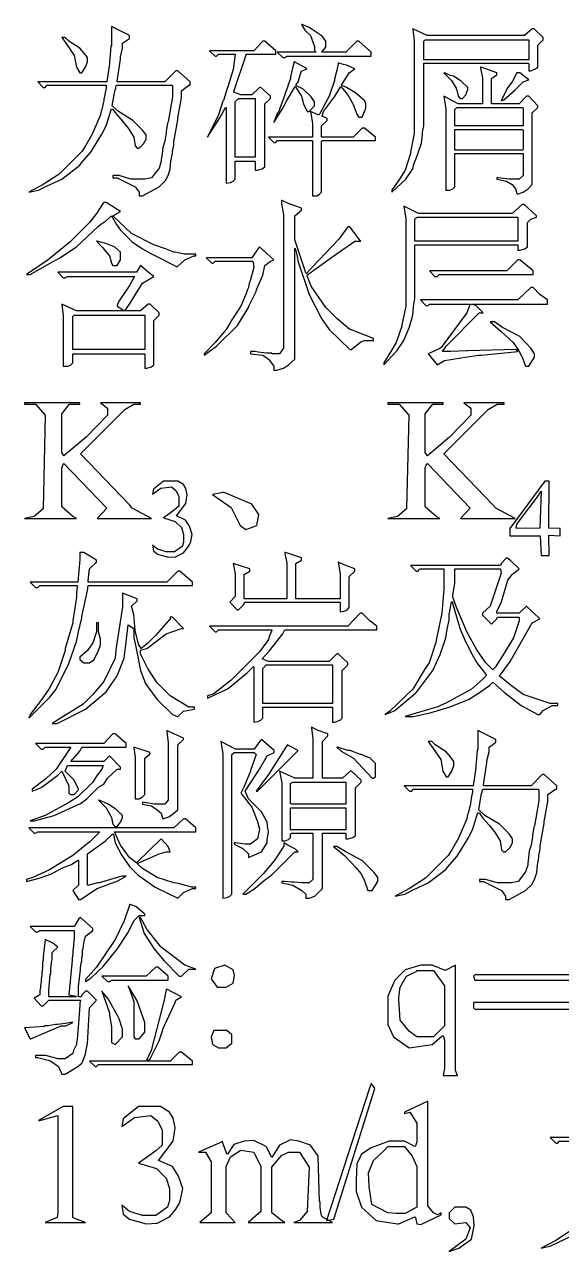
# Model space of a CAD drawing. Extents: x 94 to 452, y -72 to 1042.
# Drawn here: x 400.81 to 411.48, y 192.99 to 217.39 of the extents above; entities that cross this region are included whole.
import ezdxf

# ---------------------------------------------------------------- set-up
doc = ezdxf.new("R2010")
doc.units = 0
doc.header["$MEASUREMENT"] = 0
doc.layers.add('TREE_LAYER', color=7, linetype='Continuous')

msp = doc.modelspace()

# ---------------------------------------------------------------- linework, layer by layer
at = {"layer": 'TREE_LAYER', "elevation": 1017}
for points in [[(402.53746, 217.350879), (402.53746, 217.350879), (402.53746, 216.966565), (402.523734, 216.966565), (402.510009, 216.788134), (402.496284, 216.650879), (402.496284, 216.609702), (402.441382, 216.25284), (401.068833, 216.25284), (401.178636, 216.143036), (401.219813, 216.143036), (401.247264, 216.184212), (402.427656, 216.184212), (402.427656, 216.170487), (402.427656, 216.170487), (402.427656, 216.12931), (402.400205, 216.005781), (402.400205, 215.97833), (402.38648, 215.909702), (402.38648, 215.882251), (402.345303, 215.70382), (402.331578, 215.676369), (402.317852, 215.594016), (402.153146, 215.209702), (402.015891, 214.976369), (401.947264, 214.866565), (401.494323, 214.413624), (401.178636, 214.207742), (400.890401, 214.056761), (401.082558, 214.097938), (401.247264, 214.180291), (401.549225, 214.317546), (401.906087, 214.592055), (401.933538, 214.633232), (402.125695, 214.85284), (402.345303, 215.209702), (402.427656, 215.374408), (402.53746, 215.717546), (402.564911, 215.70382), (402.633538, 215.607742), (402.757068, 215.470487), (402.866872, 215.333232), (402.976676, 215.1548), (403.004127, 214.976369), (403.045303, 214.935193), (403.08648, 214.935193), (403.168833, 215.017546), (403.223734, 215.113624), (403.223734, 215.195977), (403.155107, 215.292055), (402.96295, 215.484212), (402.674715, 215.662644), (402.551185, 215.772447), (402.606087, 216.101859), (402.619813, 216.115585), (402.619813, 216.156761), (402.633538, 216.184212), (403.731578, 216.184212), (403.745303, 216.170487), (403.745303, 215.950879), (403.66295, 215.456761), (403.649225, 215.42931), (403.621774, 215.264604), (403.621774, 215.237153), (403.594323, 215.072447), (403.553146, 214.948918), (403.539421, 214.825389), (403.525695, 214.701859), (403.525695, 214.674408), (403.484519, 214.537153), (403.333538, 214.344996), (403.196284, 214.317546), (403.168833, 214.317546), (402.921774, 214.317546), (402.68844, 214.386173), (402.564911, 214.386173), (402.564911, 214.344996), (402.647264, 214.344996), (403.004127, 214.166565), (403.08648, 214.056761), (403.08648, 213.988134), (403.155107, 213.988134), (403.484519, 214.166565), (403.608048, 214.290095), (403.66295, 214.386173), (403.676676, 214.427349), (403.704127, 214.523428), (403.717852, 214.674408), (403.745303, 214.825389), (403.745303, 214.866565), (403.772754, 214.990095), (403.772754, 215.058722), (403.855107, 215.497938), (403.855107, 215.539114), (403.923734, 215.937153), (403.923734, 216.074408), (404.074715, 216.184212), (404.102166, 216.184212), (404.102166, 216.25284), (403.855107, 216.472447), (403.813931, 216.472447), (403.594323, 216.25284), (402.647264, 216.25284), (402.647264, 216.266565), (402.715891, 216.705781), (402.715891, 216.746957), (402.757068, 216.925389), (402.757068, 217.021467), (402.894323, 217.117546), (402.894323, 217.131271), (402.894323, 217.172447), (402.53746, 217.350879), (402.53746, 217.350879)], [(406.32535, 217.392055), (406.311625, 217.392055), (406.380252, 217.282251), (406.490056, 217.172447), (406.572409, 216.95284), (406.572409, 216.870487), (406.59986, 216.843036), (406.59986, 216.843036), (405.831233, 216.843036), (405.941037, 216.733232), (405.982213, 216.733232), (406.023389, 216.760683), (407.697899, 216.760683), (407.697899, 216.843036), (407.45084, 217.062644), (407.409664, 217.062644), (407.190056, 216.843036), (406.709664, 216.843036), (406.709664, 216.843036), (406.723389, 216.856761), (406.792017, 216.939114), (406.792017, 217.062644), (406.723389, 217.158722), (406.503782, 217.309702), (406.44888, 217.337153), (406.32535, 217.392055), (406.32535, 217.392055)], [(408.521084, 217.309702), (408.521084, 217.309702), (408.521084, 217.295977), (408.548535, 217.076369), (408.548535, 215.223428), (408.479907, 214.85284), (408.479907, 214.825389), (408.370103, 214.495977), (408.260299, 214.317546), (408.109319, 214.097938), (408.109319, 214.056761), (408.383829, 214.317546), (408.521084, 214.523428), (408.534809, 214.592055), (408.617162, 214.797938), (408.630888, 214.839114), (408.699515, 215.031271), (408.71324, 215.209702), (408.71324, 215.209702), (408.71324, 215.250879), (408.740691, 215.374408), (408.740691, 216.609702), (408.740691, 216.623428), (410.81324, 216.623428), (410.826966, 216.609702), (410.826966, 216.472447), (410.868142, 216.472447), (410.964221, 216.513624), (411.005397, 216.541075), (411.005397, 216.980291), (411.115201, 217.090095), (411.115201, 217.131271), (410.93677, 217.309702), (410.895593, 217.309702), (410.744613, 217.172447), (408.809319, 217.172447), (408.521084, 217.309702), (408.521084, 217.309702)], [(401.617852, 217.131271), (401.549225, 217.131271), (401.645303, 216.994016), (401.796284, 216.774408), (401.83746, 216.541075), (401.906087, 216.431271), (401.947264, 216.431271), (402.015891, 216.541075), (402.057068, 216.650879), (402.057068, 216.733232), (401.98844, 216.82931), (401.906087, 216.925389), (401.68648, 217.062644), (401.617852, 217.131271), (401.617852, 217.131271)], [(405.584174, 217.062644), (405.542997, 217.062644), (405.364566, 216.870487), (404.486135, 216.870487), (404.595938, 216.760683), (404.623389, 216.760683), (404.664566, 216.801859), (404.993978, 216.801859), (404.993978, 216.801859), (404.952801, 216.499898), (404.856723, 216.170487), (404.842997, 216.143036), (404.760644, 215.882251), (404.746919, 215.868526), (404.664566, 215.594016), (404.444958, 215.1548), (404.444958, 215.1548), (404.692017, 215.539114), (404.801821, 215.744996), (404.815546, 215.744996), (404.815546, 214.235193), (404.897899, 214.248918), (404.952801, 214.276369), (404.993978, 214.317546), (404.993978, 214.674408), (404.993978, 214.674408), (405.392017, 214.674408), (405.392017, 214.674408), (405.392017, 214.495977), (405.433193, 214.495977), (405.529272, 214.523428), (405.584174, 214.564604), (405.584174, 215.813624), (405.693978, 215.923428), (405.693978, 215.964604), (405.501821, 216.143036), (405.47437, 216.143036), (405.323389, 215.992055), (405.103782, 215.992055), (404.966527, 216.046957), (404.966527, 216.060683), (405.213586, 216.788134), (405.213586, 216.801859), (405.803782, 216.801859), (405.803782, 216.870487), (405.584174, 217.062644), (405.584174, 217.062644)], [(408.768142, 217.090095), (408.768142, 217.090095), (410.81324, 217.090095), (410.826966, 217.090095), (410.826966, 216.692055), (410.81324, 216.692055), (408.740691, 216.692055), (408.740691, 216.692055), (408.740691, 217.062644), (408.768142, 217.090095), (408.768142, 217.090095)], [(407.052801, 216.623428), (407.039076, 216.623428), (407.039076, 216.609702), (407.011625, 216.486173), (406.970448, 216.307742), (406.970448, 216.280291), (406.860644, 215.964604), (406.668487, 215.607742), (406.654762, 215.594016), (406.641037, 215.594016), (406.490056, 215.662644), (406.531233, 215.42931), (406.531233, 215.1548), (406.531233, 215.1548), (405.652801, 215.1548), (405.762605, 215.044996), (405.803782, 215.044996), (405.831233, 215.086173), (406.531233, 215.086173), (406.531233, 215.072447), (406.531233, 213.988134), (406.613586, 213.988134), (406.668487, 214.015585), (406.709664, 214.056761), (406.709664, 215.072447), (406.723389, 215.086173), (407.780252, 215.086173), (407.780252, 215.1548), (407.560644, 215.333232), (407.519468, 215.333232), (407.341037, 215.1548), (406.723389, 215.1548), (406.709664, 215.1548), (406.709664, 215.374408), (406.819468, 215.484212), (406.819468, 215.525389), (406.723389, 215.566565), (406.75084, 215.662644), (406.970448, 215.950879), (407.093978, 216.156761), (407.231233, 215.992055), (407.327311, 215.827349), (407.341037, 215.799898), (407.409664, 215.607742), (407.45084, 215.55284), (407.519468, 215.55284), (407.588095, 215.731271), (407.588095, 215.813624), (407.560644, 215.882251), (407.533193, 215.909702), (407.382213, 216.033232), (407.203782, 216.143036), (407.107703, 216.184212), (407.258684, 216.431271), (407.368487, 216.513624), (407.203782, 216.582251), (407.14888, 216.595977), (407.052801, 216.623428), (407.052801, 216.623428)], [(406.17437, 216.650879), (406.160644, 216.650879), (406.160644, 216.623428), (406.133193, 216.527349), (406.092017, 216.348918), (406.092017, 216.321467), (406.037115, 216.170487), (406.037115, 216.156761), (405.982213, 216.005781), (405.982213, 215.992055), (405.844958, 215.635193), (405.831233, 215.621467), (405.762605, 215.443036), (405.941037, 215.731271), (406.023389, 215.882251), (406.188095, 216.156761), (406.201821, 216.143036), (406.311625, 215.964604), (406.352801, 215.813624), (406.421429, 215.662644), (406.462605, 215.662644), (406.572409, 215.772447), (406.572409, 215.8548), (406.503782, 215.950879), (406.339076, 216.115585), (406.215546, 216.170487), (406.201821, 216.184212), (406.242997, 216.25284), (406.311625, 216.472447), (406.32535, 216.472447), (406.421429, 216.513624), (406.17437, 216.650879), (406.17437, 216.650879)], [(409.879907, 216.541075), (409.866182, 216.541075), (409.866182, 216.527349), (409.907358, 216.335193), (409.907358, 215.813624), (409.907358, 215.813624), (409.426966, 215.813624), (409.138731, 215.964604), (409.179907, 215.717546), (409.179907, 214.097938), (409.26226, 214.097938), (409.317162, 214.125389), (409.358339, 214.166565), (409.358339, 214.825389), (409.358339, 214.825389), (410.703437, 214.825389), (410.717162, 214.825389), (410.717162, 214.386173), (410.634809, 214.317546), (410.428927, 214.317546), (410.223044, 214.344996), (410.195593, 214.344996), (410.195593, 214.317546), (410.38775, 214.276369), (410.497554, 214.207742), (410.566182, 214.125389), (410.593633, 214.02931), (410.607358, 214.015585), (410.717162, 214.056761), (410.81324, 214.125389), (410.895593, 214.207742), (410.895593, 215.635193), (411.005397, 215.744996), (411.005397, 215.772447), (410.826966, 215.964604), (410.78579, 215.964604), (410.634809, 215.813624), (410.099515, 215.813624), (410.08579, 215.813624), (410.08579, 216.321467), (410.195593, 216.390095), (410.195593, 216.40382), (410.195593, 216.431271), (409.879907, 216.541075), (409.879907, 216.541075)], [(409.152456, 216.431271), (409.138731, 216.431271), (409.289711, 216.280291), (409.38579, 216.12931), (409.399515, 216.088134), (409.426966, 215.964604), (409.468142, 215.923428), (409.509319, 215.923428), (409.577946, 215.992055), (409.619123, 216.101859), (409.619123, 216.143036), (409.481868, 216.266565), (409.330888, 216.362644), (409.275986, 216.376369), (409.152456, 216.431271), (409.152456, 216.431271)], [(410.648535, 216.431271), (410.607358, 216.431271), (410.593633, 216.431271), (410.497554, 216.25284), (410.415201, 216.143036), (410.277946, 215.882251), (410.305397, 215.882251), (410.332848, 215.895977), (410.552456, 216.088134), (410.717162, 216.25284), (410.826966, 216.294016), (410.648535, 216.431271), (410.648535, 216.431271)], [(405.062605, 215.923428), (405.062605, 215.923428), (405.392017, 215.923428), (405.392017, 215.923428), (405.392017, 214.756761), (405.392017, 214.756761), (404.993978, 214.756761), (404.993978, 214.756761), (404.993978, 215.8548), (405.062605, 215.923428), (405.062605, 215.923428)], [(409.38579, 215.731271), (409.399515, 215.744996), (410.703437, 215.744996), (410.717162, 215.731271), (410.717162, 215.374408), (410.703437, 215.374408), (409.358339, 215.374408), (409.358339, 215.374408), (409.358339, 215.70382), (409.38579, 215.731271), (409.38579, 215.731271)], [(409.358339, 215.292055), (409.358339, 215.305781), (410.703437, 215.305781), (410.717162, 215.292055), (410.717162, 214.907742), (410.703437, 214.894016), (409.358339, 214.894016), (409.358339, 214.907742), (409.358339, 215.292055), (409.358339, 215.292055)], [(402.427656, 213.850879), (402.38648, 213.850879), (402.372754, 213.837153), (402.235499, 213.631271), (402.098244, 213.45284), (401.713931, 213.068526), (401.274715, 212.711663), (400.849225, 212.423428), (400.917852, 212.423428), (401.315891, 212.643036), (401.508048, 212.75284), (401.83746, 212.972447), (402.276676, 213.384212), (402.317852, 213.411663), (402.413931, 213.480291), (402.53746, 213.590095), (402.633538, 213.411663), (402.715891, 213.301859), (402.949225, 213.068526), (403.155107, 212.931271), (403.319813, 212.835193), (403.841382, 212.574408), (403.992362, 212.711663), (404.170793, 212.794016), (404.21197, 212.794016), (404.21197, 212.821467), (403.978636, 212.821467), (403.800205, 212.862644), (403.772754, 212.862644), (403.608048, 212.931271), (403.374715, 213.013624), (402.935499, 213.233232), (402.564911, 213.590095), (402.715891, 213.672447), (402.427656, 213.850879), (402.427656, 213.850879)], [(405.929321, 213.892055), (405.915596, 213.892055), (405.915596, 213.823428), (405.956772, 213.60382), (405.956772, 210.9548), (405.874419, 210.844996), (405.723439, 210.844996), (405.723439, 210.858722), (405.613635, 210.858722), (405.613635, 210.858722), (405.448929, 210.872447), (405.394027, 210.886173), (405.297949, 210.886173), (405.297949, 210.844996), (405.545007, 210.817546), (405.654811, 210.735193), (405.764615, 210.597938), (405.764615, 210.597938), (405.764615, 210.515585), (405.819517, 210.515585), (405.956772, 210.556761), (406.052851, 210.625389), (406.17638, 210.735193), (406.17638, 212.944996), (406.17638, 212.944996), (406.203831, 212.876369), (406.245007, 212.670487), (406.464615, 212.025389), (406.711674, 211.544996), (406.862654, 211.325389), (407.274419, 210.927349), (407.30187, 210.927349), (407.384223, 210.995977), (407.494027, 211.07833), (407.562654, 211.105781), (407.741086, 211.105781), (407.741086, 211.146957), (407.741086, 211.146957), (407.288145, 211.325389), (407.274419, 211.325389), (407.013635, 211.544996), (406.794027, 211.764604), (406.505792, 212.190095), (406.423439, 212.395977), (406.423439, 212.409702), (406.437164, 212.423428), (406.931282, 212.780291), (407.370498, 213.082251), (407.384223, 213.082251), (407.494027, 213.082251), (407.480301, 213.095977), (407.274419, 213.370487), (407.274419, 213.370487), (407.233243, 213.370487), (407.054811, 213.123428), (406.533243, 212.574408), (406.409713, 212.437153), (406.395988, 212.450879), (406.17638, 213.109702), (406.17638, 213.590095), (406.313635, 213.699898), (406.313635, 213.699898), (406.313635, 213.741075), (406.107752, 213.809702), (406.094027, 213.809702), (405.929321, 213.892055), (405.929321, 213.892055)], [(410.734908, 213.809702), (410.693731, 213.809702), (410.501574, 213.631271), (408.634908, 213.631271), (408.346672, 213.782251), (408.387849, 213.535193), (408.387849, 211.792055), (408.305496, 211.421467), (408.305496, 211.394016), (408.195692, 211.064604), (408.085888, 210.886173), (407.948633, 210.666565), (407.948633, 210.625389), (408.209417, 210.899898), (408.346672, 211.105781), (408.456476, 211.380291), (408.525104, 211.613624), (408.538829, 211.77833), (408.56628, 211.943036), (408.56628, 212.999898), (408.56628, 213.013624), (410.611378, 213.013624), (410.611378, 212.999898), (410.611378, 212.90382), (410.652555, 212.90382), (410.748633, 212.931271), (410.803535, 212.972447), (410.803535, 213.45284), (410.872163, 213.521467), (410.981967, 213.562644), (410.981967, 213.590095), (410.734908, 213.809702), (410.734908, 213.809702)], [(408.593731, 213.548918), (408.607457, 213.562644), (410.611378, 213.562644), (410.611378, 213.548918), (410.611378, 213.082251), (410.611378, 213.082251), (408.56628, 213.082251), (408.56628, 213.082251), (408.56628, 213.521467), (408.593731, 213.548918), (408.593731, 213.548918)], [(402.249225, 213.082251), (402.235499, 213.082251), (402.359029, 212.958722), (402.496284, 212.794016), (402.53746, 212.643036), (402.564911, 212.601859), (402.647264, 212.601859), (402.715891, 212.711663), (402.715891, 212.862644), (402.592362, 212.972447), (402.400205, 213.041075), (402.345303, 213.0548), (402.249225, 213.082251), (402.249225, 213.082251)], [(405.47638, 212.972447), (405.462654, 212.958722), (405.3254, 212.75284), (404.419517, 212.75284), (404.529321, 212.643036), (404.556772, 212.643036), (404.597949, 212.684212), (405.339125, 212.684212), (405.352851, 212.670487), (405.366576, 212.560683), (405.284223, 212.272447), (405.270498, 212.244996), (405.256772, 212.162644), (405.243047, 212.135193), (405.215596, 212.066565), (405.215596, 212.05284), (405.105792, 211.792055), (404.92736, 211.517546), (404.817556, 211.325389), (404.597949, 211.064604), (404.378341, 210.844996), (404.378341, 210.817546), (404.6254, 210.995977), (405.037164, 211.407742), (405.256772, 211.764604), (405.270498, 211.805781), (405.407752, 212.080291), (405.407752, 212.094016), (405.421478, 212.135193), (405.545007, 212.409702), (405.586184, 212.601859), (405.695988, 212.684212), (405.764615, 212.711663), (405.47638, 212.972447), (405.47638, 212.972447)], [(403.113931, 212.601859), (403.031578, 212.464604), (401.466872, 212.464604), (401.576676, 212.3548), (401.617852, 212.3548), (401.659029, 212.382251), (402.990401, 212.382251), (402.990401, 212.382251), (402.894323, 212.20382), (402.674715, 211.874408), (402.647264, 211.805781), (402.647264, 211.792055), (402.757068, 211.723428), (402.784519, 211.695977), (402.784519, 211.695977), (401.83746, 211.695977), (401.549225, 211.833232), (401.576676, 211.599898), (401.576676, 210.597938), (401.672754, 210.597938), (401.727656, 210.625389), (401.768833, 210.666565), (401.768833, 210.844996), (401.768833, 210.844996), (403.182558, 210.844996), (403.196284, 210.844996), (403.196284, 210.556761), (403.23746, 210.556761), (403.333538, 210.584212), (403.374715, 210.625389), (403.374715, 211.50382), (403.484519, 211.613624), (403.484519, 211.6548), (403.306087, 211.833232), (403.264911, 211.833232), (403.113931, 211.695977), (402.798244, 211.695977), (402.798244, 211.695977), (402.894323, 211.833232), (403.155107, 212.244996), (403.374715, 212.382251), (403.264911, 212.464604), (403.113931, 212.601859), (403.113931, 212.601859)], [(410.652555, 212.711663), (410.611378, 212.711663), (410.39177, 212.492055), (408.854516, 212.492055), (408.964319, 212.382251), (409.005496, 212.382251), (409.046672, 212.423428), (410.913339, 212.423428), (410.913339, 212.492055), (410.652555, 212.711663), (410.652555, 212.711663)], [(410.913339, 212.162644), (410.872163, 212.162644), (410.611378, 211.915585), (408.676084, 211.915585), (408.785888, 211.805781), (408.827065, 211.805781), (408.854516, 211.833232), (409.664319, 211.833232), (409.664319, 211.833232), (409.595692, 211.6548), (409.087849, 210.968526), (409.046672, 210.941075), (408.827065, 210.844996), (409.005496, 210.625389), (409.156476, 210.707742), (409.485888, 210.762644), (409.829025, 210.817546), (409.883927, 210.817546), (410.611378, 210.886173), (410.583927, 210.927349), (409.609417, 210.899898), (409.595692, 210.899898), (409.280006, 210.886173), (409.280006, 210.886173), (409.129025, 210.886173), (409.1153, 210.886173), (409.183927, 210.995977), (409.842751, 211.6548), (409.925104, 211.6548), (409.774123, 211.805781), (409.69177, 211.833232), (409.69177, 211.833232), (409.69177, 211.833232), (411.201574, 211.833232), (411.201574, 211.915585), (411.050594, 212.025389), (410.913339, 212.162644), (410.913339, 212.162644)], [(401.796284, 211.613624), (401.796284, 211.613624), (403.182558, 211.613624), (403.196284, 211.613624), (403.196284, 210.927349), (403.182558, 210.927349), (401.768833, 210.927349), (401.768833, 210.927349), (401.768833, 211.586173), (401.796284, 211.613624), (401.796284, 211.613624)], [(410.144712, 211.476369), (410.062359, 211.476369), (410.281967, 211.284212), (410.5153, 211.064604), (410.625104, 210.913624), (410.693731, 210.776369), (410.762359, 210.597938), (410.830986, 210.597938), (410.94079, 210.776369), (410.94079, 210.844996), (410.872163, 210.9548), (410.652555, 211.188134), (410.309417, 211.366565), (410.144712, 211.476369), (410.144712, 211.476369)], [(401.906087, 209.870487), (400.808048, 209.870487), (400.808048, 209.843036), (401.027656, 209.843036), (401.219813, 209.623428), (401.178636, 207.756761), (401.000205, 207.605781), (400.808048, 207.564604), (401.83746, 207.564604), (401.768833, 207.605781), (401.549225, 207.797938), (401.549225, 208.566565), (401.576676, 208.648918), (401.590401, 208.662644), (402.441382, 207.770487), (402.249225, 207.564604), (403.333538, 207.564604), (402.949225, 207.770487), (402.894323, 207.839114), (401.919813, 208.8548), (402.798244, 209.733232), (402.976676, 209.843036), (403.113931, 209.843036), (403.113931, 209.870487), (402.317852, 209.870487), (402.455107, 209.760683), (402.455107, 209.623428), (402.029617, 209.184212), (401.590401, 208.813624), (401.549225, 208.882251), (401.549225, 209.650879), (401.700205, 209.843036), (401.906087, 209.843036), (401.906087, 209.870487), (401.906087, 209.870487)], [(409.128338, 209.870487), (408.030299, 209.870487), (408.030299, 209.843036), (408.249906, 209.843036), (408.442063, 209.623428), (408.400887, 207.756761), (408.222455, 207.605781), (408.030299, 207.564604), (409.05971, 207.564604), (408.991083, 207.605781), (408.771475, 207.797938), (408.771475, 208.566565), (408.798926, 208.648918), (408.812652, 208.662644), (409.663632, 207.770487), (409.471475, 207.564604), (410.555789, 207.564604), (410.171475, 207.770487), (410.116573, 207.839114), (409.142063, 208.8548), (410.020495, 209.733232), (410.198926, 209.843036), (410.336181, 209.843036), (410.336181, 209.870487), (409.540103, 209.870487), (409.677357, 209.760683), (409.677357, 209.623428), (409.251867, 209.184212), (408.812652, 208.813624), (408.771475, 208.882251), (408.771475, 209.650879), (408.922455, 209.843036), (409.128338, 209.843036), (409.128338, 209.870487), (409.128338, 209.870487)], [(403.852841, 208.312644), (403.567351, 208.312644), (403.371076, 208.152055), (403.353233, 208.053918), (403.513822, 208.169898), (403.727939, 208.196663), (403.817155, 208.125291), (403.870684, 208.00931), (403.870684, 207.813036), (403.79039, 207.741663), (403.683331, 207.661369), (403.567351, 207.581075), (403.799312, 207.509702), (403.924214, 207.3848), (403.968822, 207.250977), (403.968822, 207.09931), (403.942057, 207.010095), (403.79039, 206.903036), (403.62088, 206.903036), (403.451371, 206.956565), (403.353233, 207.036859), (403.371076, 206.920879), (403.451371, 206.858428), (403.665488, 206.795977), (403.808233, 206.804898), (403.968822, 206.885193), (404.040194, 206.974408), (404.093724, 207.054702), (404.111567, 207.108232), (404.138331, 207.250977), (404.084802, 207.411565), (404.004508, 207.536467), (403.826076, 207.616761), (404.013429, 207.866565), (404.040194, 208.036075), (404.013429, 208.160977), (403.968822, 208.241271), (403.852841, 208.312644), (403.852841, 208.312644)], [(411.23568, 208.312644), (411.146464, 208.312644), (410.450582, 207.366957), (410.450582, 207.224212), (411.057248, 207.224212), (411.075092, 206.831663), (411.23568, 206.831663), (411.226758, 207.233134), (411.449797, 207.224212), (411.449797, 207.366957), (411.226758, 207.375879), (411.23568, 208.312644), (411.23568, 208.312644)], [(404.776878, 208.086173), (404.749427, 208.086173), (404.543545, 208.044996), (404.914133, 207.784212), (405.092564, 207.427349), (405.202368, 207.344996), (405.421976, 207.427349), (405.463153, 207.646957), (405.325898, 207.85284), (404.776878, 208.086173), (404.776878, 208.086173)], [(411.021562, 208.027153), (411.075092, 208.107447), (411.048327, 207.375879), (410.593327, 207.366957), (410.575484, 207.3848), (410.593327, 207.456173), (411.021562, 208.027153), (411.021562, 208.027153)], [(401.98844, 206.892055), (401.906087, 206.892055), (401.906087, 206.7548), (401.864911, 206.301859), (400.917852, 206.301859), (401.027656, 206.192055), (401.068833, 206.192055), (401.110009, 206.233232), (401.851185, 206.233232), (401.851185, 206.219506), (401.83746, 206.082251), (401.83746, 205.999898), (401.768833, 205.533232), (401.768833, 205.492055), (401.617852, 204.984212), (401.617852, 204.943036), (401.466872, 204.50382), (401.28844, 204.174408), (401.13746, 203.9548), (400.917852, 203.666565), (400.890401, 203.597938), (401.302166, 204.009702), (401.439421, 204.174408), (401.68648, 204.682251), (401.83746, 205.121467), (401.878636, 205.313624), (401.947264, 205.588134), (401.947264, 205.615585), (402.057068, 206.137153), (402.070793, 206.233232), (404.143342, 206.233232), (404.143342, 206.301859), (403.896284, 206.521467), (403.855107, 206.521467), (403.635499, 206.301859), (402.070793, 206.301859), (402.070793, 206.32931), (402.098244, 206.562644), (402.235499, 206.699898), (402.235499, 206.741075), (401.98844, 206.892055), (401.98844, 206.892055)], [(405.995938, 206.892055), (405.982213, 206.892055), (405.982213, 206.864604), (406.023389, 206.686173), (406.023389, 205.972447), (406.009664, 205.972447), (405.186135, 205.972447), (405.172409, 205.972447), (405.172409, 206.45284), (405.282213, 206.521467), (405.282213, 206.521467), (405.282213, 206.562644), (404.952801, 206.672447), (404.993978, 206.466565), (404.993978, 206.013624), (404.884174, 205.90382), (405.035154, 205.75284), (405.062605, 205.75284), (405.172409, 205.862644), (405.172409, 205.890095), (405.186135, 205.90382), (407.080252, 205.90382), (407.080252, 205.890095), (407.080252, 205.711663), (407.162605, 205.725389), (407.217507, 205.75284), (407.258684, 205.794016), (407.258684, 206.411663), (407.368487, 206.521467), (407.368487, 206.562644), (407.190056, 206.631271), (407.039076, 206.699898), (407.080252, 206.466565), (407.080252, 205.972447), (407.080252, 205.972447), (406.201821, 205.972447), (406.201821, 205.972447), (406.201821, 206.672447), (406.311625, 206.741075), (406.311625, 206.741075), (406.311625, 206.782251), (405.995938, 206.892055), (405.995938, 206.892055)], [(410.38775, 206.782251), (410.277946, 206.672447), (410.264221, 206.631271), (408.479907, 206.631271), (408.589711, 206.521467), (408.630888, 206.521467), (408.658339, 206.562644), (409.138731, 206.562644), (409.138731, 206.548918), (409.138731, 206.164604), (409.097554, 205.684212), (408.98775, 205.148918), (408.98775, 205.121467), (408.850495, 204.695977), (408.768142, 204.586173), (408.521084, 204.174408), (408.068142, 203.735193), (407.972064, 203.666565), (408.13677, 203.735193), (408.164221, 203.748918), (408.575986, 204.092055), (408.603437, 204.119506), (408.919123, 204.544996), (409.070103, 204.860683), (409.179907, 205.190095), (409.207358, 205.368526), (409.248535, 205.546957), (409.248535, 205.656761), (409.289711, 205.90382), (409.303437, 205.917546), (409.358339, 205.725389), (409.468142, 205.368526), (409.577946, 205.107742), (409.701476, 204.860683), (409.797554, 204.695977), (409.989711, 204.448918), (409.921084, 204.380291), (409.68775, 204.174408), (409.193633, 203.899898), (409.001476, 203.817546), (408.946574, 203.80382), (408.41128, 203.639114), (408.370103, 203.625389), (408.534809, 203.625389), (408.891672, 203.707742), (409.248535, 203.817546), (409.632848, 203.968526), (409.81128, 204.07833), (410.044613, 204.243036), (410.11324, 204.311663), (410.346574, 204.105781), (410.675986, 203.844996), (411.005397, 203.666565), (411.046574, 203.666565), (411.115201, 203.748918), (411.293633, 203.844996), (411.403437, 203.844996), (411.403437, 203.886173), (411.252456, 203.886173), (410.717162, 204.064604), (410.456378, 204.256761), (410.23677, 204.435193), (410.277946, 204.476369), (410.456378, 204.723428), (410.895593, 205.492055), (411.046574, 205.574408), (410.78579, 205.821467), (410.634809, 205.684212), (410.209319, 205.684212), (410.195593, 205.684212), (410.195593, 205.725389), (410.277946, 205.890095), (410.415201, 206.343036), (410.497554, 206.45284), (410.634809, 206.562644), (410.456378, 206.741075), (410.38775, 206.782251), (410.38775, 206.782251)], [(409.358339, 206.548918), (409.358339, 206.562644), (410.264221, 206.562644), (410.277946, 206.480291), (410.058339, 205.821467), (409.907358, 205.684212), (409.907358, 205.643036), (410.08579, 205.464604), (410.195593, 205.574408), (410.209319, 205.601859), (410.634809, 205.601859), (410.634809, 205.601859), (410.634809, 205.533232), (410.525005, 205.190095), (410.305397, 204.833232), (410.168142, 204.613624), (410.11324, 204.558722), (409.975986, 204.695977), (409.797554, 204.956761), (409.605397, 205.299898), (409.399515, 205.780291), (409.317162, 205.999898), (409.317162, 206.041075), (409.358339, 206.274408), (409.358339, 206.548918), (409.358339, 206.548918)], [(402.757068, 206.082251), (402.757068, 206.082251), (402.757068, 205.807742), (402.619813, 204.956761), (402.606087, 204.792055), (402.38648, 204.325389), (402.166872, 204.064604), (401.974715, 203.872447), (401.357068, 203.488134), (401.453146, 203.488134), (402.015891, 203.776369), (402.427656, 204.119506), (402.647264, 204.435193), (402.784519, 204.792055), (402.825695, 205.107742), (402.866872, 205.450879), (402.976676, 205.382251), (402.976676, 205.190095), (403.017852, 205.011663), (403.113931, 204.544996), (403.210009, 204.284212), (403.23746, 204.243036), (403.443342, 203.968526), (403.745303, 203.666565), (403.841382, 203.625389), (403.855107, 203.625389), (403.964911, 203.735193), (404.184519, 203.776369), (404.184519, 203.817546), (404.074715, 203.817546), (403.704127, 204.037153), (403.443342, 204.297938), (403.264911, 204.572447), (403.113931, 204.874408), (403.113931, 204.943036), (403.127656, 204.956761), (403.23746, 204.984212), (403.621774, 205.272447), (403.923734, 205.382251), (403.964911, 205.382251), (403.745303, 205.601859), (403.704127, 205.601859), (403.704127, 205.574408), (403.415891, 205.244996), (403.251185, 205.080291), (403.127656, 204.984212), (403.072754, 205.066565), (403.004127, 205.341075), (402.976676, 205.656761), (402.935499, 205.821467), (402.935499, 205.821467), (403.045303, 205.931271), (403.045303, 205.972447), (402.757068, 206.082251), (402.757068, 206.082251)], [(402.276676, 205.492055), (402.235499, 205.492055), (402.235499, 205.313624), (402.166872, 205.094016), (402.057068, 204.943036), (401.906087, 204.805781), (401.906087, 204.764604), (401.98844, 204.695977), (402.098244, 204.695977), (402.194323, 204.764604), (402.276676, 204.943036), (402.317852, 205.05284), (402.317852, 205.176369), (402.276676, 205.313624), (402.276676, 205.492055), (402.276676, 205.492055)], [(407.519468, 205.684212), (407.478291, 205.684212), (407.231233, 205.423428), (404.486135, 205.423428), (404.595938, 205.313624), (404.623389, 205.313624), (404.664566, 205.3548), (405.721429, 205.3548), (405.721429, 205.341075), (405.666527, 205.217546), (405.652801, 205.162644), (405.47437, 204.915585), (404.911625, 204.35284), (404.568487, 204.07833), (404.444958, 204.037153), (404.444958, 203.995977), (404.801821, 204.160683), (404.856723, 204.188134), (405.241037, 204.50382), (405.35084, 204.613624), (405.364566, 204.613624), (405.364566, 203.515585), (405.446919, 203.52931), (405.501821, 203.556761), (405.542997, 203.597938), (405.542997, 203.80382), (405.542997, 203.817546), (406.929272, 203.817546), (406.929272, 203.80382), (406.929272, 203.515585), (406.970448, 203.515585), (407.080252, 203.556761), (407.121429, 203.597938), (407.121429, 204.544996), (407.231233, 204.6548), (407.231233, 204.695977), (407.039076, 204.874408), (407.011625, 204.874408), (406.860644, 204.723428), (405.652801, 204.723428), (405.529272, 204.77833), (405.666527, 204.92931), (405.941037, 205.272447), (405.982213, 205.3548), (407.807703, 205.3548), (407.807703, 205.423428), (407.670448, 205.533232), (407.519468, 205.684212), (407.519468, 205.684212)], [(405.611625, 204.6548), (405.611625, 204.6548), (406.929272, 204.6548), (406.929272, 204.6548), (406.929272, 203.886173), (406.929272, 203.886173), (405.542997, 203.886173), (405.542997, 203.886173), (405.542997, 204.586173), (405.611625, 204.6548), (405.611625, 204.6548)], [(403.635499, 203.350879), (403.635499, 203.350879), (403.635499, 203.323428), (403.66295, 203.10382), (403.66295, 201.964604), (403.594323, 201.882251), (403.38844, 201.882251), (403.155107, 201.923428), (403.155107, 201.882251), (403.333538, 201.8548), (403.443342, 201.772447), (403.525695, 201.70382), (403.553146, 201.594016), (403.676676, 201.635193), (403.772754, 201.70382), (403.855107, 201.772447), (403.855107, 203.062644), (403.964911, 203.172447), (403.964911, 203.199898), (403.772754, 203.282251), (403.635499, 203.350879), (403.635499, 203.350879)], [(406.507752, 203.419506), (406.507752, 203.419506), (406.507752, 203.405781), (406.535203, 203.186173), (406.535203, 202.40382), (406.535203, 202.40382), (406.178341, 202.40382), (405.87638, 202.541075), (405.917556, 202.307742), (405.917556, 201.1548), (405.986184, 201.1548), (406.054811, 201.182251), (406.095988, 201.223428), (406.095988, 201.292055), (406.109713, 201.305781), (406.535203, 201.305781), (406.535203, 201.292055), (406.535203, 200.386173), (406.466576, 200.317546), (406.315596, 200.317546), (406.315596, 200.317546), (406.164615, 200.331271), (406.109713, 200.331271), (405.972458, 200.344996), (405.958733, 200.344996), (405.917556, 200.344996), (405.917556, 200.317546), (406.137164, 200.276369), (406.315596, 200.166565), (406.397949, 200.097938), (406.397949, 200.015585), (406.466576, 200.015585), (406.57638, 200.056761), (406.72736, 200.207742), (406.72736, 201.292055), (406.72736, 201.305781), (407.194027, 201.305781), (407.194027, 201.292055), (407.194027, 201.195977), (407.235203, 201.195977), (407.331282, 201.223428), (407.386184, 201.264604), (407.386184, 202.211663), (407.495988, 202.321467), (407.495988, 202.362644), (407.303831, 202.541075), (407.27638, 202.541075), (407.1254, 202.40382), (406.72736, 202.40382), (406.72736, 202.40382), (406.72736, 203.131271), (406.837164, 203.241075), (406.837164, 203.282251), (406.645007, 203.350879), (406.507752, 203.419506), (406.507752, 203.419506)], [(409.819221, 203.350879), (409.819221, 203.350879), (409.819221, 202.966565), (409.805496, 202.966565), (409.79177, 202.788134), (409.778045, 202.650879), (409.778045, 202.609702), (409.723143, 202.25284), (408.350594, 202.25284), (408.460398, 202.143036), (408.501574, 202.143036), (408.529025, 202.184212), (409.709417, 202.184212), (409.709417, 202.170487), (409.709417, 202.170487), (409.709417, 202.12931), (409.681967, 202.005781), (409.681967, 201.97833), (409.668241, 201.909702), (409.668241, 201.882251), (409.627065, 201.70382), (409.613339, 201.676369), (409.599614, 201.594016), (409.434908, 201.209702), (409.297653, 200.976369), (409.229025, 200.866565), (408.776084, 200.413624), (408.460398, 200.207742), (408.172163, 200.056761), (408.364319, 200.097938), (408.529025, 200.180291), (408.830986, 200.317546), (409.187849, 200.592055), (409.2153, 200.633232), (409.407457, 200.85284), (409.627065, 201.209702), (409.709417, 201.374408), (409.819221, 201.717546), (409.846672, 201.70382), (409.9153, 201.607742), (410.038829, 201.470487), (410.148633, 201.333232), (410.258437, 201.1548), (410.285888, 200.976369), (410.327065, 200.935193), (410.368241, 200.935193), (410.450594, 201.017546), (410.505496, 201.113624), (410.505496, 201.195977), (410.436868, 201.292055), (410.244712, 201.484212), (409.956476, 201.662644), (409.832947, 201.772447), (409.887849, 202.101859), (409.901574, 202.115585), (409.901574, 202.156761), (409.9153, 202.184212), (411.013339, 202.184212), (411.027065, 202.170487), (411.027065, 201.950879), (410.944712, 201.456761), (410.930986, 201.42931), (410.903535, 201.264604), (410.903535, 201.237153), (410.876084, 201.072447), (410.834908, 200.948918), (410.821182, 200.825389), (410.807457, 200.701859), (410.807457, 200.674408), (410.76628, 200.537153), (410.6153, 200.344996), (410.478045, 200.317546), (410.450594, 200.317546), (410.203535, 200.317546), (409.970202, 200.386173), (409.846672, 200.386173), (409.846672, 200.344996), (409.929025, 200.344996), (410.285888, 200.166565), (410.368241, 200.056761), (410.368241, 199.988134), (410.436868, 199.988134), (410.76628, 200.166565), (410.88981, 200.290095), (410.944712, 200.386173), (410.958437, 200.427349), (410.985888, 200.523428), (410.999614, 200.674408), (411.027065, 200.825389), (411.027065, 200.866565), (411.054516, 200.990095), (411.054516, 201.058722), (411.136868, 201.497938), (411.136868, 201.539114), (411.205496, 201.937153), (411.205496, 202.074408), (411.356476, 202.184212), (411.383927, 202.184212), (411.383927, 202.25284), (411.136868, 202.472447), (411.095692, 202.472447), (410.876084, 202.25284), (409.929025, 202.25284), (409.929025, 202.266565), (409.997653, 202.705781), (409.997653, 202.746957), (410.038829, 202.925389), (410.038829, 203.021467), (410.176084, 203.117546), (410.176084, 203.131271), (410.176084, 203.172447), (409.819221, 203.350879), (409.819221, 203.350879)], [(402.606087, 203.282251), (402.564911, 203.282251), (402.38648, 203.090095), (401.027656, 203.090095), (401.13746, 202.980291), (401.178636, 202.980291), (401.219813, 203.021467), (401.713931, 203.021467), (401.727656, 203.021467), (401.439421, 202.582251), (401.233538, 202.390095), (400.959029, 202.184212), (400.959029, 202.143036), (401.123734, 202.211663), (401.151185, 202.225389), (401.466872, 202.458722), (401.549225, 202.541075), (401.68648, 202.25284), (401.68648, 202.101859), (401.727656, 202.074408), (401.796284, 202.074408), (401.878636, 202.170487), (401.878636, 202.184212), (401.796284, 202.362644), (401.617852, 202.541075), (401.659029, 202.650879), (401.659029, 202.650879), (402.359029, 202.650879), (402.372754, 202.650879), (402.345303, 202.582251), (402.235499, 202.444996), (402.166872, 202.321467), (401.864911, 202.033232), (401.700205, 201.923428), (401.219813, 201.662644), (400.917852, 201.55284), (401.000205, 201.55284), (401.398244, 201.662644), (401.919813, 201.895977), (402.043342, 201.992055), (402.276676, 202.225389), (402.38648, 202.280291), (402.455107, 202.40382), (402.647264, 202.582251), (402.715891, 202.582251), (402.715891, 202.623428), (402.496284, 202.843036), (402.38648, 202.733232), (401.727656, 202.733232), (401.727656, 202.733232), (401.906087, 202.939114), (401.947264, 203.021467), (402.825695, 203.021467), (402.825695, 203.090095), (402.606087, 203.282251), (402.606087, 203.282251)], [(405.519517, 203.172447), (405.492066, 203.144996), (405.368537, 202.980291), (404.997949, 202.980291), (404.709713, 203.131271), (404.75089, 202.884212), (404.75089, 200.015585), (404.833243, 200.02931), (404.888145, 200.056761), (404.929321, 200.097938), (404.929321, 202.870487), (404.970498, 202.911663), (405.368537, 202.911663), (405.409713, 202.870487), (405.299909, 202.5548), (405.299909, 202.541075), (405.162654, 202.225389), (405.107752, 202.101859), (405.32736, 201.827349), (405.437164, 201.539114), (405.478341, 201.388134), (405.437164, 201.195977), (405.299909, 201.086173), (405.258733, 201.086173), (405.258733, 201.086173), (405.190105, 201.086173), (404.997949, 201.113624), (404.970498, 201.113624), (404.970498, 201.086173), (405.148929, 201.00382), (405.258733, 200.894016), (405.258733, 200.825389), (405.258733, 200.825389), (405.519517, 200.935193), (405.629321, 201.113624), (405.629321, 201.182251), (405.656772, 201.319506), (405.656772, 201.346957), (405.643047, 201.401859), (405.629321, 201.525389), (405.519517, 201.731271), (405.258733, 201.992055), (405.190105, 202.143036), (405.478341, 202.582251), (405.629321, 202.843036), (405.766576, 202.911663), (405.766576, 202.95284), (405.519517, 203.172447), (405.519517, 203.172447)], [(406.02736, 203.062644), (406.02736, 203.048918), (405.999909, 203.021467), (405.656772, 202.472447), (405.409713, 202.143036), (405.437164, 202.143036), (406.246968, 202.95284), (406.02736, 203.062644), (406.02736, 203.062644)], [(408.899614, 203.131271), (408.830986, 203.131271), (408.927065, 202.994016), (409.078045, 202.774408), (409.119221, 202.541075), (409.187849, 202.431271), (409.229025, 202.431271), (409.297653, 202.541075), (409.338829, 202.650879), (409.338829, 202.733232), (409.270202, 202.82931), (409.187849, 202.925389), (408.968241, 203.062644), (408.899614, 203.131271), (408.899614, 203.131271)], [(402.976676, 203.021467), (402.976676, 203.021467), (402.976676, 203.007742), (403.004127, 202.815585), (403.004127, 201.992055), (403.08648, 201.992055), (403.155107, 202.033232), (403.196284, 202.074408), (403.196284, 202.801859), (403.292362, 202.870487), (403.306087, 202.911663), (402.976676, 203.021467), (402.976676, 203.021467)], [(407.029321, 203.021467), (407.015596, 203.021467), (407.097949, 202.939114), (407.345007, 202.801859), (407.715596, 202.40382), (407.743047, 202.40382), (407.784223, 202.431271), (407.784223, 202.692055), (407.674419, 202.801859), (407.495988, 202.870487), (407.482262, 202.870487), (407.27638, 202.95284), (407.235203, 202.95284), (407.029321, 203.021467), (407.029321, 203.021467)], [(406.137164, 202.321467), (406.137164, 202.321467), (407.194027, 202.321467), (407.194027, 202.321467), (407.194027, 201.895977), (407.194027, 201.882251), (406.109713, 201.882251), (406.095988, 201.895977), (406.095988, 202.294016), (406.137164, 202.321467), (406.137164, 202.321467)], [(402.290401, 201.964604), (402.276676, 201.964604), (402.427656, 201.813624), (402.523734, 201.648918), (402.53746, 201.621467), (402.564911, 201.484212), (402.606087, 201.443036), (402.647264, 201.443036), (402.715891, 201.525389), (402.757068, 201.621467), (402.757068, 201.662644), (402.619813, 201.786173), (402.468833, 201.882251), (402.290401, 201.964604), (402.290401, 201.964604)], [(404.006087, 201.594016), (403.964911, 201.594016), (403.772754, 201.415585), (400.890401, 201.415585), (401.000205, 201.305781), (401.027656, 201.305781), (401.068833, 201.333232), (402.304127, 201.333232), (402.304127, 201.333232), (402.11197, 201.141075), (401.768833, 200.866565), (401.302166, 200.57833), (400.972754, 200.427349), (400.849225, 200.386173), (400.849225, 200.344996), (401.096284, 200.413624), (401.343342, 200.495977), (401.56295, 200.619506), (401.741382, 200.688134), (401.864911, 200.770487), (401.878636, 200.770487), (401.878636, 200.276369), (401.768833, 200.166565), (401.878636, 199.988134), (401.919813, 199.988134), (402.249225, 200.207742), (402.660989, 200.358722), (402.825695, 200.4548), (402.743342, 200.4548), (402.290401, 200.317546), (402.26295, 200.317546), (402.084519, 200.276369), (402.057068, 200.276369), (402.057068, 200.894016), (402.413931, 201.1548), (402.564911, 201.292055), (402.578636, 201.27833), (402.606087, 201.113624), (402.743342, 200.866565), (402.894323, 200.646957), (403.059029, 200.482251), (403.402166, 200.235193), (403.855107, 200.015585), (403.964911, 200.125389), (404.143342, 200.207742), (404.21197, 200.207742), (404.21197, 200.235193), (404.129617, 200.235193), (403.868833, 200.30382), (403.772754, 200.317546), (403.443342, 200.427349), (403.155107, 200.605781), (403.045303, 200.701859), (403.484519, 200.894016), (403.621774, 200.935193), (403.704127, 200.935193), (403.66295, 201.044996), (403.525695, 201.195977), (403.031578, 200.715585), (402.894323, 200.825389), (402.715891, 201.072447), (402.592362, 201.333232), (402.592362, 201.333232), (404.21197, 201.333232), (404.21197, 201.415585), (404.006087, 201.594016), (404.006087, 201.594016)], [(406.095988, 201.813624), (406.109713, 201.813624), (407.194027, 201.813624), (407.194027, 201.813624), (407.194027, 201.374408), (407.194027, 201.374408), (406.109713, 201.374408), (406.095988, 201.374408), (406.095988, 201.813624), (406.095988, 201.813624)], [(405.958733, 201.113624), (405.958733, 201.113624), (405.958733, 201.044996), (405.945007, 201.031271), (405.766576, 200.756761), (405.546968, 200.495977), (405.148929, 200.097938), (405.190105, 200.097938), (405.203831, 200.097938), (405.382262, 200.207742), (405.574419, 200.372447), (405.7254, 200.482251), (406.178341, 200.935193), (406.246968, 200.935193), (406.192066, 200.990095), (406.041086, 201.072447), (405.958733, 201.113624), (405.958733, 201.113624)], [(407.015596, 201.044996), (406.946968, 201.044996), (407.166576, 200.866565), (407.386184, 200.633232), (407.495988, 200.495977), (407.564615, 200.358722), (407.633243, 200.166565), (407.715596, 200.166565), (407.8254, 200.344996), (407.8254, 200.427349), (407.756772, 200.523428), (407.523439, 200.756761), (407.194027, 200.935193), (407.015596, 201.044996), (407.015596, 201.044996)], [(402.908048, 199.892055), (402.894323, 199.892055), (402.894323, 199.87833), (402.784519, 199.562644), (402.606087, 199.192055), (402.235499, 198.643036), (402.015891, 198.395977), (402.015891, 198.3548), (402.125695, 198.423428), (402.372754, 198.656761), (402.647264, 198.999898), (402.866872, 199.32931), (402.976676, 199.562644), (403.08648, 199.672447), (403.196284, 199.672447), (403.196284, 199.699898), (403.017852, 199.850879), (402.908048, 199.892055), (402.908048, 199.892055)], [(401.919813, 199.631271), (401.892362, 199.617546), (401.796284, 199.45284), (400.917852, 199.45284), (401.027656, 199.343036), (401.068833, 199.343036), (401.110009, 199.370487), (401.796284, 199.370487), (401.796284, 199.370487), (401.796284, 199.205781), (401.782558, 199.109702), (401.782558, 199.068526), (401.768833, 198.972447), (401.768833, 198.917546), (401.755107, 198.821467), (401.755107, 198.780291), (401.755107, 198.780291), (401.68648, 198.094016), (401.83746, 198.066565), (401.823734, 198.05284), (401.28844, 198.05284), (401.28844, 198.066565), (401.28844, 198.148918), (401.28844, 198.162644), (401.315891, 198.505781), (401.329617, 198.505781), (401.329617, 198.601859), (401.329617, 198.601859), (401.343342, 198.739114), (401.357068, 198.794016), (401.357068, 198.835193), (401.357068, 198.890095), (401.357068, 198.931271), (401.466872, 199.041075), (401.370793, 199.123428), (401.219813, 199.192055), (401.178636, 198.848918), (401.178636, 198.848918), (401.178636, 198.807742), (401.178636, 198.807742), (401.178636, 198.766565), (401.164911, 198.75284), (401.164911, 198.711663), (401.164911, 198.711663), (401.164911, 198.670487), (401.164911, 198.670487), (401.164911, 198.62931), (401.151185, 198.533232), (401.151185, 198.492055), (401.13746, 198.395977), (401.13746, 198.3548), (401.123734, 198.272447), (401.123734, 198.231271), (401.110009, 198.176369), (401.110009, 198.094016), (401.000205, 198.025389), (401.13746, 197.874408), (401.178636, 197.874408), (401.28844, 197.984212), (401.919813, 197.984212), (401.919813, 197.984212), (401.906087, 197.92931), (401.906087, 197.888134), (401.906087, 197.888134), (401.878636, 197.531271), (401.878636, 197.531271), (401.851185, 197.201859), (401.83746, 197.146957), (401.83746, 197.105781), (401.782558, 196.982251), (401.768833, 196.927349), (401.617852, 196.817546), (401.466872, 196.817546), (401.233538, 196.886173), (401.027656, 196.886173), (401.027656, 196.844996), (401.068833, 196.844996), (401.274715, 196.790095), (401.329617, 196.776369), (401.480597, 196.666565), (401.549225, 196.515585), (401.617852, 196.515585), (401.864911, 196.666565), (401.947264, 196.735193), (401.960989, 196.762644), (402.015891, 196.913624), (402.029617, 196.995977), (402.057068, 197.119506), (402.098244, 197.833232), (402.235499, 197.984212), (402.057068, 198.162644), (402.015891, 198.162644), (401.947264, 198.094016), (401.933538, 198.05284), (401.878636, 198.05284), (401.878636, 198.066565), (401.878636, 198.258722), (401.878636, 198.258722), (401.919813, 198.588134), (401.919813, 198.62931), (401.933538, 198.725389), (401.947264, 198.766565), (401.947264, 198.835193), (401.960989, 198.876369), (401.960989, 198.972447), (401.974715, 199.013624), (401.98844, 199.123428), (402.015891, 199.260683), (402.166872, 199.370487), (402.166872, 199.411663), (401.919813, 199.631271), (401.919813, 199.631271)], [(403.113931, 199.631271), (403.08648, 199.631271), (403.08648, 199.631271), (403.182558, 199.315585), (403.374715, 199.013624), (403.580597, 198.766565), (403.882558, 198.464604), (403.923734, 198.464604), (404.074715, 198.601859), (404.21197, 198.601859), (403.992362, 198.684212), (403.525695, 199.041075), (403.23746, 199.397938), (403.113931, 199.631271), (403.113931, 199.631271)], [(404.788252, 198.684212), (404.58237, 198.615585), (404.513742, 198.409702), (404.637272, 198.244996), (404.815703, 198.244996), (404.952958, 198.327349), (404.980409, 198.47833), (404.952958, 198.588134), (404.788252, 198.684212), (404.788252, 198.684212)], [(408.905711, 198.684212), (408.87826, 198.684212), (408.686103, 198.684212), (408.370417, 198.588134), (408.164535, 198.382251), (408.02728, 198.066565), (408.02728, 197.50382), (408.137084, 197.256761), (408.45277, 197.037153), (408.905711, 197.105781), (409.097868, 197.270487), (409.125319, 197.284212), (409.15277, 197.188134), (409.15277, 196.625389), (409.125319, 196.488134), (409.413554, 196.488134), (409.372378, 196.584212), (409.372378, 198.684212), (409.166495, 198.574408), (408.905711, 198.684212), (408.905711, 198.684212)], [(403.457068, 198.643036), (403.415891, 198.643036), (403.223734, 198.464604), (402.345303, 198.464604), (402.455107, 198.3548), (402.496284, 198.3548), (402.53746, 198.382251), (403.66295, 198.382251), (403.66295, 198.464604), (403.457068, 198.643036), (403.457068, 198.643036)], [(408.60375, 198.560683), (408.60375, 198.574408), (408.933162, 198.574408), (409.15277, 198.272447), (409.15277, 197.476369), (408.933162, 197.256761), (408.60375, 197.256761), (408.45277, 197.366565), (408.274338, 197.586173), (408.246887, 197.997938), (408.246887, 197.997938), (408.246887, 198.039114), (408.274338, 198.244996), (408.397868, 198.464604), (408.60375, 198.560683), (408.60375, 198.560683)], [(411.732974, 198.492055), (409.756503, 198.492055), (409.729052, 198.464604), (409.756503, 198.382251), (411.705523, 198.382251), (411.732974, 198.423428), (411.732974, 198.492055), (411.732974, 198.492055)], [(403.635499, 198.20382), (403.621774, 198.190095), (403.594323, 198.066565), (403.594323, 198.039114), (403.333538, 197.009702), (403.333538, 196.995977), (403.223734, 196.776369), (402.098244, 196.776369), (402.208048, 196.666565), (402.235499, 196.666565), (402.276676, 196.707742), (404.143342, 196.707742), (404.143342, 196.776369), (403.923734, 196.9548), (403.882558, 196.9548), (403.704127, 196.776369), (403.251185, 196.776369), (403.23746, 196.776369), (403.306087, 196.817546), (403.484519, 197.174408), (403.553146, 197.394016), (403.553146, 197.407742), (403.800205, 197.943036), (403.813931, 197.984212), (403.923734, 198.05284), (403.635499, 198.20382), (403.635499, 198.20382)], [(402.345303, 198.162644), (402.496284, 197.737153), (402.496284, 197.695977), (402.53746, 197.448918), (402.53746, 197.146957), (402.606087, 197.105781), (402.757068, 197.256761), (402.757068, 197.407742), (402.68844, 197.613624), (402.660989, 197.668526), (402.468833, 198.011663), (402.345303, 198.162644), (402.345303, 198.162644)], [(402.866872, 198.272447), (402.976676, 197.956761), (402.976676, 197.256761), (403.004127, 197.215585), (403.08648, 197.215585), (403.196284, 197.35284), (403.196284, 197.544996), (403.045303, 197.970487), (402.866872, 198.272447), (402.866872, 198.272447)], [(411.732974, 197.943036), (409.729052, 197.943036), (409.729052, 197.833232), (409.756503, 197.805781), (411.732974, 197.805781), (411.732974, 197.943036), (411.732974, 197.943036)], [(401.768833, 197.544996), (401.727656, 197.544996), (401.727656, 197.544996), (401.659029, 197.531271), (401.466872, 197.50382), (401.425695, 197.50382), (401.274715, 197.476369), (401.206087, 197.476369), (401.206087, 197.462644), (401.013931, 197.448918), (401.013931, 197.448918), (400.808048, 197.435193), (400.917852, 197.215585), (400.931578, 197.215585), (401.178636, 197.325389), (401.535499, 197.476369), (401.631578, 197.476369), (401.768833, 197.544996), (401.768833, 197.544996)], [(404.829429, 197.380291), (404.568644, 197.380291), (404.513742, 197.256761), (404.541193, 197.105781), (404.664723, 197.037153), (404.815703, 197.037153), (404.925507, 197.133232), (404.925507, 197.297938), (404.829429, 197.380291), (404.829429, 197.380291)], [(407.698244, 196.323428), (407.657068, 196.213624), (406.806087, 193.605781), (406.957068, 193.633232), (407.766872, 196.227349), (407.698244, 196.337153), (407.698244, 196.323428)], [(408.823734, 195.980291), (408.357068, 195.760683), (408.357068, 195.733232), (408.466872, 195.760683), (408.604127, 195.541075), (408.604127, 195.170487), (408.576676, 195.088134), (408.56295, 195.074408), (408.357068, 195.184212), (408.055107, 195.184212), (407.698244, 195.046957), (407.506087, 194.923428), (407.410009, 194.731271), (407.396284, 194.415585), (407.396284, 194.182251), (407.506087, 193.866565), (407.794323, 193.605781), (408.219813, 193.537153), (408.247264, 193.537153), (408.56295, 193.674408), (408.576676, 193.660683), (408.604127, 193.537153), (408.68648, 193.523428), (409.084519, 193.715585), (409.084519, 193.756761), (409.015891, 193.715585), (408.933538, 193.756761), (408.823734, 193.894016), (408.823734, 195.980291), (408.823734, 195.980291)], [(401.768833, 195.870487), (401.576676, 195.870487), (401.082558, 195.595977), (401.110009, 195.595977), (401.466872, 195.692055), (401.466872, 195.444996), (401.466872, 193.756761), (401.453146, 193.660683), (401.219813, 193.564604), (402.015891, 193.564604), (401.810009, 193.646957), (401.768833, 193.660683), (401.768833, 193.743036), (401.768833, 195.870487), (401.768833, 195.870487)], [(403.51197, 195.870487), (403.072754, 195.870487), (402.770793, 195.623428), (402.743342, 195.472447), (402.990401, 195.650879), (403.319813, 195.692055), (403.457068, 195.582251), (403.539421, 195.40382), (403.539421, 195.101859), (403.415891, 194.992055), (403.251185, 194.868526), (403.072754, 194.744996), (403.429617, 194.635193), (403.621774, 194.443036), (403.690401, 194.237153), (403.690401, 194.00382), (403.649225, 193.866565), (403.415891, 193.701859), (403.155107, 193.701859), (402.894323, 193.784212), (402.743342, 193.907742), (402.770793, 193.72931), (402.894323, 193.633232), (403.223734, 193.537153), (403.443342, 193.550879), (403.690401, 193.674408), (403.800205, 193.811663), (403.882558, 193.935193), (403.910009, 194.017546), (403.951185, 194.237153), (403.868833, 194.484212), (403.745303, 194.676369), (403.470793, 194.799898), (403.759029, 195.184212), (403.800205, 195.444996), (403.759029, 195.637153), (403.690401, 195.760683), (403.51197, 195.870487), (403.51197, 195.870487)], [(412.625695, 195.25284), (411.253146, 195.25284), (411.36295, 195.143036), (411.404127, 195.143036), (411.431578, 195.184212), (412.61197, 195.184212)], [(404.733538, 195.170487), (404.266872, 194.964604), (404.404127, 194.964604), (404.513931, 194.772447), (404.513931, 193.756761), (404.294323, 193.564604), (404.994323, 193.564604), (404.815891, 193.756761), (404.815891, 194.676369), (404.898244, 194.868526), (405.104127, 195.005781), (405.364911, 194.964604), (405.502166, 194.676369), (405.502166, 193.784212), (405.255107, 193.564604), (405.982558, 193.564604), (405.913931, 193.605781), (405.721774, 193.756761), (405.721774, 194.662644), (405.913931, 194.895977), (406.051185, 194.964604), (406.270793, 194.964604), (406.46295, 194.662644), (406.421774, 193.784212), (406.270793, 193.605781), (406.160989, 193.564604), (406.929617, 193.564604), (406.723734, 193.674408), (406.710009, 193.701859), (406.682558, 193.85284), (406.682558, 193.976369), (406.668833, 193.976369), (406.641382, 194.882251), (406.490401, 195.101859), (406.257068, 195.184212), (406.092362, 195.211663), (405.872754, 195.101859), (405.721774, 194.8548), (405.61197, 195.074408), (405.364911, 195.197938), (405.172754, 195.184212), (404.966872, 195.115585), (404.843342, 194.923428), (404.815891, 194.964604), (404.733538, 195.184212), (404.733538, 195.170487)], [(408.013931, 195.060683), (408.027656, 195.074408), (408.357068, 195.074408), (408.508048, 194.882251), (408.604127, 194.676369), (408.604127, 193.866565), (408.370793, 193.743036), (408.192362, 193.743036), (408.027656, 193.756761), (407.71197, 193.921467), (407.657068, 194.27833), (407.643342, 194.55284), (407.739421, 194.799898), (407.945303, 194.992055), (408.013931, 195.060683), (408.013931, 195.060683)], [(409.578636, 193.866565), (409.359029, 193.866565), (409.249225, 193.756761), (409.249225, 193.646957), (409.359029, 193.537153), (409.578636, 193.564604), (409.660989, 193.4548), (409.578636, 193.235193), (409.249225, 192.988134), (409.441382, 193.056761), (409.68844, 193.235193), (409.743342, 193.495977), (409.729617, 193.674408), (409.674715, 193.811663), (409.578636, 193.866565), (409.578636, 193.866565)], [(411.678636, 193.413624), (411.36295, 193.207742), (411.074715, 193.056761), (411.266872, 193.097938), (411.431578, 193.180291), (411.733538, 193.317546)]]:
    msp.add_lwpolyline(points, dxfattribs=at)

doc.saveas('drawing.dxf')
